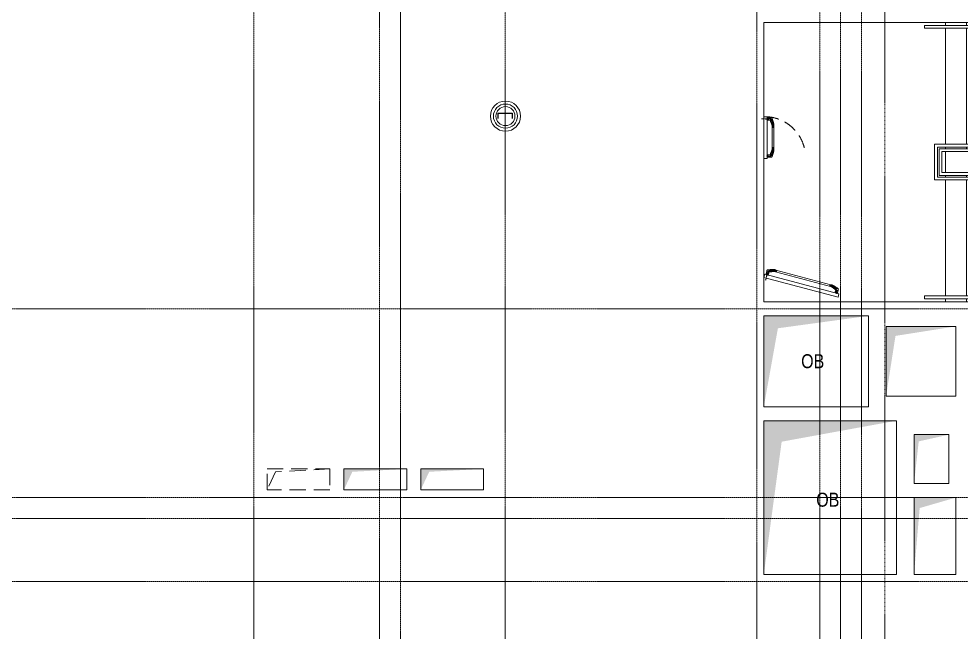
# Model space of a CAD drawing. Header units: millimetres. Extents: x -65509 to 912790, y 446 to 713294.
# Drawn here: x 118235 to 131722, y 320051 to 328827 of the extents above; entities that cross this region are included whole.
import ezdxf

# ---------------------------------------------------------------- set-up
doc = ezdxf.new("R2010")
doc.units = ezdxf.units.MM
for name, pattern in [('CENTER2', [28.575, 19.05, -3.175, 3.175, -3.175]), ('CENTERLINE', [30, 12, -1.5, 3, -1.5, 12]), ('DASHED', [19.05, 12.7, -6.35]), ('HIDDEN', [9.525, 6.35, -3.175])]:
    doc.linetypes.add(name, pattern=pattern)
for name, color, linetype, lineweight in [('АР_Двери_внутренние_антипаника', 250, 'Continuous', 0), ('АР_Разрезы марка', 7, 'Continuous', 13), ('АР_Ф_ЛК', 250, 'Continuous', 5), ('КМ_Фахверки', 250, 'Continuous', 25), ('ОВ_Классы', 250, 'Continuous', 0), ('ОВ_Шахты', 250, 'Continuous', 5), ('РД_Оси_100', 250, 'Continuous', 0)]:
    doc.layers.add(name, color=color, linetype=linetype, lineweight=lineweight)
doc.layers.add('АР_Делит', color=250, linetype='Continuous', lineweight=0, plot=False)
doc.styles.add('style1', font='ARIALN.TTF')

# ---------------------------------------------------------------- blocks, each defined once
blk = doc.blocks.new('СОШ_2200_АР_ОСИ_М100_28.05.24')
at = {"layer": 'РД_Оси_100', "linetype": 'CENTER2'}
for p, q in [((4200, -6155), (4200, 139938.679)), ((29555, 29400), (-5954.958, 29400))]:
    blk.add_line(p, q, dxfattribs=at)
for points in [[(5849.555, 139938.679), (6000, 139538.679), (6000, -6194.559)], [(6300, -6195.83), (6300, 139538.679), (6450, 139938.679)], [(7800, -6155), (7800, 139938.679)], [(11400, 139938.679), (11400, -6155)], [(12000.12, -6155), (12300, -5755), (12300, 139538.679), (12000, 139938.679)], [(12600, -6155), (12600, 139938.679)], [(13200, -6155), (12900, -5755), (12900, 139538.679), (13220.167, 139939.357)], [(29555, 26700), (-5454.958, 26700), (-5954.958, 26850)], [(29555, 26400), (-5454.958, 26400), (-5954.958, 26250)], [(29555, 25500), (-5954.958, 25500)]]:
    blk.add_lwpolyline(points, dxfattribs=at)
blk = doc.blocks.new('ЛК_4000х8500_2эт')
at = {"color": 5}
for points in [[(6300, 3915), (2100, 3915), (2100, 3955), (6600, 3955), (6600, 3915), (6300, 3915)], [(3929, 45), (2100, 45), (2100, 85), (3946, 85)], [(4401, 85), (6600, 85), (6600, 45), (4383, 45)]]:
    blk.add_lwpolyline(points, dxfattribs=at)
at = {"layer": 'АР_Делит'}
blk.add_lwpolyline([(-200, 4000), (8300, 4000), (8300, 0), (-200, 0)], close=True, dxfattribs=at)
at = {"layer": 'АР_Ф_ЛК', "color": 5}
for p, q in [((2400, 4000), (2400, 3955)), ((2400, 3915), (2400, 2255)), ((2700, 4000), (2700, 3955)), ((2700, 3915), (2700, 2255)), ((3000, 4000), (3000, 3955)), ((3000, 3915), (3000, 2255)), ((3300, 4000), (3300, 3955)), ((3300, 3915), (3300, 2255)), ((3600, 4000), (3600, 3955)), ((3600, 3915), (3600, 2255)), ((3900, 4000), (3900, 3955)), ((3900, 3915), (3900, 2255)), ((4200, 4000), (4200, 3955)), ((4200, 3915), (4200, 2255)), ((4500, 4000), (4500, 3955)), ((4500, 3915), (4500, 2255)), ((4800, 4000), (4800, 3955)), ((4800, 3915), (4800, 2255)), ((5100, 4000), (5100, 3955)), ((5100, 3915), (5100, 2255)), ((5400, 4000), (5400, 3955)), ((5400, 3915), (5400, 2255)), ((5700, 4000), (5700, 3955)), ((5700, 3915), (5700, 2255)), ((6000, 4000), (6000, 3955)), ((6000, 3915), (6000, 2255)), ((6300, 4000), (6300, 3955)), ((6300, 3915), (6300, 2255)), ((2400, 2215), (2400, 2190)), ((2700, 2215), (2700, 2190)), ((3000, 2215), (3000, 2190)), ((3300, 2215), (3300, 2190)), ((3600, 2215), (3600, 2190)), ((3900, 2215), (3900, 2190)), ((4200, 2215), (4200, 2190)), ((4500, 2215), (4500, 2190)), ((4800, 2215), (4800, 2190)), ((5100, 2215), (5100, 2190)), ((5400, 2215), (5400, 2190)), ((5700, 2215), (5700, 2190)), ((6000, 2215), (6000, 2190)), ((6300, 2215), (6300, 2190)), ((2400, 2150), (2400, 1850)), ((6300, 2150), (6300, 1850)), ((2400, 1810), (2400, 1785)), ((2700, 1810), (2700, 1785)), ((3000, 1810), (3000, 1785)), ((3300, 1810), (3300, 1785)), ((3600, 1810), (3600, 1785)), ((3900, 1810), (3900, 1785)), ((4200, 1810), (4200, 1785)), ((4500, 1810), (4500, 1785)), ((5400, 1810), (5400, 1785)), ((5700, 1810), (5700, 1785)), ((6000, 1810), (6000, 1785)), ((6300, 1810), (6300, 1785)), ((2400, 1745), (2400, 85)), ((2700, 1745), (2700, 85)), ((3000, 1745), (3000, 85)), ((3300, 1745), (3300, 85)), ((3600, 1745), (3600, 85)), ((3900, 1745), (3900, 85)), ((4200, 1745), (4200, 661)), ((4500, 1745), (4500, 1341)), ((5100, 1671), (5100, 85)), ((5400, 1745), (5400, 85)), ((5700, 1745), (5700, 85)), ((6000, 1745), (6000, 85)), ((6300, 1745), (6300, 85)), ((4800, 912), (4800, 85)), ((4500, 309), (4500, 85)), ((2400, 45), (2400, 0)), ((2700, 45), (2700, 0)), ((3000, 45), (3000, 0)), ((3300, 45), (3300, 0)), ((3600, 45), (3600, 0)), ((3900, 45), (3900, 0)), ((4500, 45), (4500, 0)), ((4800, 45), (4800, 0)), ((5100, 45), (5100, 0)), ((5400, 45), (5400, 0)), ((5700, 45), (5700, 0)), ((6000, 45), (6000, 0)), ((6300, 45), (6300, 0))]:
    blk.add_line(p, q, dxfattribs=at)
at = {"layer": 'АР_Ф_ЛК'}
for points in [[(6300, 3085, 0, 150, 0), (5834, 3085, 0, 0, 0), (2400, 3085, 0, 0, 0)], [(2400, 915, 0, 150, 0), (2866, 915, 0, 0, 0), (4200, 915, 0, 0, 0)], [(4922, 915, 0, 150, 0), (5388, 915, 0, 0, 0), (6300, 915, 0, 0, 0)]]:
    blk.add_lwpolyline(points, format="xyseb", dxfattribs=at)
at = {"layer": 'АР_Ф_ЛК', "color": 5}
for points in [[(4678, 1745), (2245, 1745), (2245, 2255), (6455, 2255), (6455, 1745), (5133, 1745)], [(4696, 1785), (2285, 1785), (2285, 2215), (6415, 2215), (6415, 1785), (5150, 1785)], [(4707, 1810), (2310, 1810), (2310, 2190), (6390, 2190), (6390, 1810), (5161, 1810)]]:
    blk.add_lwpolyline(points, dxfattribs=at)
for points in [[(2350, 2150), (6350, 2150), (6350, 1850), (2350, 1850)], [(2400, 2150), (6300, 2150), (6300, 1850), (2400, 1850)]]:
    blk.add_lwpolyline(points, close=True, dxfattribs=at)
at = {"layer": 'АР_Ф_ЛК', "lineweight": 0}
for points in [[(4724, 1850), (4367, 1039), (4459, 862), (4173, 988), (4266, 811), (3909, 0)], [(5179, 1850), (4822, 1039), (4914, 862), (4628, 988), (4721, 811), (4364, 0)]]:
    blk.add_lwpolyline(points, dxfattribs=at)
blk = doc.blocks.new('otv')
at = {"linetype": 'Continuous'}
blk.add_lwpolyline([(0, -1), (0, 0), (1, 0), (1, -1)], close=True, dxfattribs=at)
blk.add_solid([(0, -1), (0, 0), (0.1346, -0.1366), (1, 0)], dxfattribs=at)
blk = doc.blocks.new('otv пунктир')
at = {"linetype": 'HIDDEN', "ltscale": 0.07}
blk.add_lwpolyline([(0, 0), (0, 1), (1, 1), (1, 0)], close=True, dxfattribs=at)
blk.add_lwpolyline([(0, 1), (0.135, 0.137), (1, 0)], dxfattribs=at)
blk = doc.blocks.new('Ф_пеноблок 200')
at = {"layer": 'АР_Делит', "color": 1}
for radius in [216, 173, 136]:
    blk.add_circle((103, -42), radius, dxfattribs=at)
at = {"layer": 'КМ_Фахверки'}
blk.add_lwpolyline([(0, -75), (0, 0), (200, 0), (200, -75)], dxfattribs=at)
blk = doc.blocks.new('UUNEW01NEW00')
at = {"layer": 'АР_Двери_внутренние_антипаника', "color": 1, "linetype": 'Continuous'}
for p, q in [((-9.3, 0.2), (-14.4, -1.5)), ((-9.2, 0.8), (-9.3, 0.2)), ((-9.3, -0.1), (-9.3, 0.2)), ((-9.2, 0.2), (-9.3, 0.2)), ((-9.1, 1), (-9.2, 0.8)), ((-8.9, 0.5), (-9.2, 0.2)), ((-9.1, 19.3), (-8.9, 19.4)), ((-9.1, 19.3), (-9, 18.8)), ((-9, 1.2), (-9.1, 1)), ((-9, 18.8), (-8.8, 18.6)), ((-8.8, 1.3), (-9, 1.2)), ((-8.9, 19.4), (-8.5, 19.5)), ((-8.7, 0.8), (-8.9, 0.5)), ((-8.8, 18.6), (-8.6, 18.4)), ((-8.6, 0.9), (-8.7, 0.8)), ((-8.6, 18.4), (-8.4, 18.2)), ((-8.6, 1), (-8.6, 0.9)), ((-8.5, 1), (-8.6, 1)), ((-8.5, 19.5), (-8.2, 19.5)), ((-8.4, 0.8), (-8.5, 1.5)), ((-8.4, 1.3), (-8.5, 1)), ((-8.4, 18.2), (-8.1, 18.1)), ((-8.4, 1.4), (-8.4, 0.4)), ((-8.3, 0.5), (-8.4, 0.8)), ((-8.4, 0.4), (-8.4, -0.4)), ((-8.4, 0.4), (-8.3, 0.4)), ((-8.1, 0.2), (-8.3, 0.5)), ((-8.2, 19.5), (-7.8, 19.6)), ((-8.1, 18.1), (-7.6, 18)), ((-7.8, 0.1), (-8.1, 0.2)), ((-7.8, 19.6), (-7.5, 19.6)), ((-7.4, 0), (-7.8, 0.1)), ((-7.5, 18.3), (-7.6, 18.2)), ((-7.6, 18.2), (-7.6, 18)), ((-7.6, 18), (-7.6, 16.2)), ((-7.6, 16.2), (-7.6, 14.1)), ((-7.6, 14.1), (-7.6, 12.2)), ((-7.6, 12.2), (-7.6, 9.8)), ((-7.6, 9.8), (-7.6, 7.8)), ((-7.6, 7.8), (-7.6, 6.2)), ((-7.6, 6.2), (-7.6, 4.7)), ((-7.6, 4.7), (-7.5, 3.2)), ((-7.5, 19.6), (-7.1, 19.6)), ((-7.4, 18.3), (-7.5, 18.3)), ((-7.5, 3.2), (-7.5, 1.6)), ((-7.5, 1.6), (-7.4, 0)), ((-7.5, 0), (-7.5, 0)), ((-7.5, 0), (-7.3, 0)), ((-7.3, 18.3), (-7.4, 18.3)), ((-7.4, 0), (7.4, 0)), ((-7.2, 18.3), (-7.3, 18.3)), ((-7.3, 0), (7.3, 0)), ((-7.1, 18.3), (-7.2, 18.3)), ((-7.1, 24), (-7.1, 19.6)), ((-7.1, 19.6), (7.1, 19.6)), ((-7.1, 19.6), (-7.1, 18.3)), ((7.1, 18.3), (-7.1, 18.3)), ((-3.5, 16), (-4.6, 16.4)), ((-4.6, 16.4), (-4.6, 16.3)), ((-3.5, 15.9), (-4.6, 16.3)), ((-4.6, 16.3), (-3.8, 14.8)), ((-3.8, 14.8), (-3.3, 14.8)), ((-3, 14.7), (-3.8, 14.7)), ((-3.8, 14.7), (-3.8, 14.6)), ((-3, 14.6), (-3.8, 14.6)), ((-3.8, 14.6), (-3.8, 13.7)), ((-3.8, 13.7), (-3, 13.7)), ((-3.3, 14.8), (-3.6, 15.5)), ((-3.6, 15.5), (-2.7, 15.3)), ((-3.3, 14.9), (-3.6, 15.5)), ((-2.3, 15.7), (-3.5, 16)), ((-2.3, 15.6), (-3.5, 15.9)), ((-3.1, 14.4), (-3.4, 14.4)), ((-3.4, 14.4), (-3.4, 13.9)), ((-3.4, 14), (-3.1, 14)), ((-3.4, 13.9), (-3.1, 13.9)), ((-3.3, 14.9), (-3.3, 14.8)), ((-3, 14.4), (-3.1, 14.4)), ((-3.1, 14), (-3.1, 13.9)), ((-3.1, 14), (-3, 14)), ((-3.1, 13.9), (-3, 13.9)), ((-3, 14.7), (-3, 14.6)), ((-2.9, 14.7), (-3, 14.7)), ((-2.9, 14.6), (-3, 14.6)), ((-2.9, 14.4), (-3, 14.4)), ((-3, 14.4), (-3, 14.4)), ((-3, 14.4), (-3, 14.4)), ((-3, 14), (-3, 14)), ((-3, 14), (-3, 14)), ((-3, 14), (-2.9, 14)), ((-3, 13.9), (-3, 13.9)), ((-3, 13.9), (-3, 13.9)), ((-3, 13.9), (-2.9, 13.9)), ((-3, 13.7), (-2.9, 13.7)), ((-2.8, 14.7), (-2.9, 14.7)), ((-2.9, 14.7), (-2.9, 14.7)), ((-2.8, 14.5), (-2.9, 14.6)), ((-2.9, 14.6), (-2.9, 14.6)), ((-2.9, 14.3), (-2.9, 14.4)), ((-2.9, 14.3), (-2.9, 14.3)), ((-2.9, 14.3), (-2.9, 14.3)), ((-2.9, 14.3), (-2.9, 14.3)), ((-2.9, 14), (-2.9, 14.3)), ((-2.9, 14.1), (-2.9, 14)), ((-2.9, 14), (-2.9, 14.1)), ((-2.9, 14.1), (-2.9, 14.1)), ((-2.9, 14.1), (-2.9, 14.1)), ((-2.9, 14.1), (-2.9, 14.1)), ((-2.9, 14), (-2.9, 14)), ((-2.9, 13.9), (-2.9, 14)), ((-2.9, 14), (-2.9, 14)), ((-2.9, 14), (-2.9, 14)), ((-2.9, 13.9), (-2.9, 13.9)), ((-2.9, 13.9), (-2.9, 13.9)), ((-2.9, 13.7), (-2.8, 13.7)), ((-2.7, 14.6), (-2.8, 14.7)), ((-2.7, 14.5), (-2.8, 14.5)), ((-2.8, 13.7), (-2.8, 13.8)), ((-2.8, 13.8), (-2.7, 13.8)), ((-2.7, 15.3), (-1.7, 15.1)), ((-2.6, 14.6), (-2.7, 14.6)), ((-2.6, 14.5), (-2.7, 14.5)), ((-2.7, 13.8), (-2.6, 13.8)), ((-2.6, 14.5), (-2.6, 14.6)), ((-2.6, 14.6), (-2.6, 14.6)), ((-2.6, 14.4), (-2.6, 14.5)), ((-2.5, 14.5), (-2.6, 14.5)), ((-2.5, 14.4), (-2.6, 14.4)), ((-2.6, 14.4), (-2.6, 14.4)), ((-2.6, 13.8), (-2.6, 13.9)), ((-2.6, 13.9), (-2.5, 13.9)), ((-2.5, 14.4), (-2.5, 14.5)), ((-2.5, 14.4), (-2.5, 14.3)), ((-2.5, 14.3), (-2.5, 14.4)), ((-2.5, 14), (-2.5, 14.3)), ((-2.5, 13.9), (-2.5, 14)), ((-1, 15.5), (-2.3, 15.7)), ((-1, 15.4), (-2.3, 15.6)), ((-2.2, 14.5), (-2.3, 14.5)), ((-2.3, 14.5), (-2.3, 14.4)), ((-2.3, 14.4), (-2.3, 14.3)), ((-2.2, 14.4), (-2.3, 14.4)), ((-2.3, 14.4), (-2.3, 14.3)), ((-2.3, 14.3), (-2.3, 14)), ((-2.3, 14), (-2.3, 13.9)), ((-2.3, 13.9), (-2.3, 13.9)), ((-2.3, 13.9), (-2.2, 13.8)), ((-2.1, 14.6), (-2.2, 14.6)), ((-2.2, 14.6), (-2.2, 14.5)), ((-2.1, 14.5), (-2.2, 14.5)), ((-2.2, 14.5), (-2.2, 14.4)), ((-2.2, 13.8), (-2.2, 13.8)), ((-2.2, 13.8), (-2.1, 13.8)), ((-2, 14.7), (-2.1, 14.6)), ((-2, 14.6), (-2.1, 14.5)), ((-2.1, 14.6), (-2.1, 14.6)), ((-2.1, 14.5), (-2.1, 14.5)), ((-2.1, 13.8), (-2, 13.7)), ((-1.9, 14.7), (-2, 14.7)), ((-1.9, 14.6), (-2, 14.6)), ((-2, 13.7), (-2, 13.7)), ((-2, 13.7), (-1.9, 13.7)), ((-1.8, 14.7), (-1.9, 14.7)), ((-1.8, 14.6), (-1.9, 14.6)), ((-1.8, 14.4), (-1.9, 14.4)), ((-1.9, 14.4), (-1.9, 14.3)), ((-1.9, 14.3), (-1.9, 14)), ((-1.9, 14.3), (-1.9, 14.3)), ((-1.9, 14.3), (-1.9, 14.3)), ((-1.9, 14.3), (-1.9, 14.3)), ((-1.9, 14.1), (-1.9, 14.1)), ((-1.9, 14.1), (-1.9, 14.1)), ((-1.9, 14.1), (-1.9, 14.1)), ((-1.9, 14.1), (-1.8, 14)), ((-1.9, 14), (-1.9, 14)), ((-1.9, 14), (-1.9, 14)), ((-1.9, 14), (-1.9, 13.9)), ((-1.9, 13.9), (-1.8, 13.9)), ((-1.9, 13.7), (-1.8, 13.7)), ((-1.8, 14.7), (-1.8, 14.6)), ((-1.5, 14.7), (-1.8, 14.7)), ((-1.5, 14.6), (-1.8, 14.6)), ((-1.7, 14.4), (-1.8, 14.4)), ((-1.8, 14.4), (-1.8, 14.4)), ((-1.8, 14.4), (-1.8, 14.4)), ((-1.8, 14), (-1.8, 14)), ((-1.8, 14), (-1.8, 14)), ((-1.8, 14), (-1.7, 14)), ((-1.8, 13.9), (-1.8, 13.9)), ((-1.8, 13.9), (-1.8, 13.9)), ((-1.8, 13.9), (-1.7, 13.9)), ((-1.8, 13.7), (-1.5, 13.7)), ((-1.7, 15.1), (-0.7, 15)), ((-1.7, 14.4), (-1.7, 14.4)), ((-1.6, 14.4), (-1.7, 14.4)), ((-1.7, 14), (-1.7, 13.9)), ((-1.7, 14), (-1.7, 14)), ((-1.7, 14), (-1.6, 14)), ((-1.7, 13.9), (-1.6, 13.9)), ((-1.7, 13.9), (-1.7, 13.9)), ((-1.5, 14.4), (-1.6, 14.4)), ((-1.6, 14.4), (-1.6, 14.4)), ((-1.6, 14), (-1.6, 13.9)), ((-1.6, 14), (-1.6, 14)), ((-1.6, 14), (-1.5, 14)), ((-1.6, 13.9), (-1.6, 13.9)), ((-1.6, 13.9), (-1.5, 13.9)), ((-1.5, 14.7), (-1.5, 14.6)), ((-1.4, 14.7), (-1.5, 14.7)), ((-1.4, 14.6), (-1.5, 14.6)), ((-1.4, 14.3), (-1.5, 14.4)), ((-1.5, 14.4), (-1.5, 14.4)), ((-1.5, 14.4), (-1.5, 14.4)), ((-1.5, 14), (-1.4, 14.1)), ((-1.5, 14), (-1.5, 14)), ((-1.5, 14), (-1.5, 14)), ((-1.5, 14), (-1.5, 14)), ((-1.5, 13.9), (-1.5, 13.9)), ((-1.5, 13.9), (-1.5, 13.9)), ((-1.5, 13.9), (-1.5, 13.9)), ((-1.5, 13.9), (-1.4, 13.9)), ((-1.5, 13.7), (-1.4, 13.7)), ((-1.3, 14.7), (-1.4, 14.7)), ((-1.3, 14.6), (-1.4, 14.6)), ((-1.4, 14.3), (-1.4, 14.3)), ((-1.4, 14.3), (-1.4, 14.3)), ((-1.4, 14.3), (-1.4, 14.3)), ((-1.4, 14), (-1.4, 14.3)), ((-1.4, 14.1), (-1.4, 14)), ((-1.4, 14.1), (-1.4, 14.1)), ((-1.4, 14.1), (-1.4, 14.1)), ((-1.4, 14.1), (-1.4, 14.1)), ((-1.4, 13.9), (-1.4, 14)), ((-1.4, 14), (-1.4, 14)), ((-1.4, 14), (-1.4, 14)), ((-1.4, 13.7), (-1.3, 13.7)), ((-1.2, 14.6), (-1.3, 14.7)), ((-1.3, 14.7), (-1.3, 14.7)), ((-1.3, 14.5), (-1.3, 14.6)), ((-1.2, 14.5), (-1.3, 14.5)), ((-1.3, 13.7), (-1.2, 13.8)), ((-1.1, 14.6), (-1.2, 14.6)), ((-1.1, 14.5), (-1.2, 14.5)), ((-1.2, 13.8), (-1.2, 13.8)), ((-1.2, 13.8), (-1.1, 13.8)), ((-1.1, 14.5), (-1.1, 14.6)), ((-1.1, 14.6), (-1.1, 14.6)), ((-1.1, 14.4), (-1.1, 14.5)), ((-1, 14.5), (-1.1, 14.5)), ((-1, 14.4), (-1.1, 14.4)), ((-1.1, 14.4), (-1.1, 14.4)), ((-1.1, 13.8), (-1.1, 13.9)), ((-1.1, 13.9), (-1, 13.9)), ((0, 16.5), (-1, 15.5)), ((0, 16.4), (-1, 15.4)), ((-1, 15.5), (-1, 15.4)), ((-1, 14.4), (-1, 14.5)), ((-1, 14.3), (-1, 14.4)), ((-1, 14.4), (-1, 14.3)), ((-1, 14), (-1, 14.3)), ((-1, 13.9), (-1, 14)), ((0, 14.7), (-0.8, 14.7)), ((-0.8, 14.7), (-0.8, 14.6)), ((0, 14.6), (-0.8, 14.6)), ((-0.8, 14.6), (-0.8, 13.7)), ((-0.8, 13.7), (-0.4, 13.7)), ((-0.7, 15), (0, 15.7)), ((-0.1, 14.4), (-0.4, 14.4)), ((-0.4, 14.4), (-0.4, 14.2)), ((-0.4, 14.3), (-0.1, 14.3)), ((-0.4, 14.2), (-0.1, 14.2)), ((-0.4, 14.1), (-0.2, 14.1)), ((-0.4, 13.7), (-0.4, 14.1)), ((-0.2, 14.1), (0, 13.7)), ((0, 14.4), (-0.1, 14.4)), ((-0.1, 14.4), (-0.1, 14.4)), ((-0.1, 14.4), (-0.1, 14.4)), ((-0.1, 14.3), (-0.1, 14.2)), ((-0.1, 14.3), (-0.1, 14.3)), ((-0.1, 14.3), (-0.1, 14.3)), ((-0.1, 14.3), (0, 14.3)), ((-0.1, 14.2), (-0.1, 14.2)), ((-0.1, 14.2), (-0.1, 14.2)), ((-0.1, 14.2), (0, 14.2)), ((0, 16.5), (0, 16.4)), ((1, 15.5), (0, 16.5)), ((1, 15.4), (0, 16.4)), ((0, 15.7), (0.7, 15)), ((0, 14.7), (0, 14.6)), ((0.1, 14.7), (0, 14.7)), ((0.1, 14.6), (0, 14.6)), ((0, 14.3), (0, 14.4)), ((0, 14.4), (0, 14.4)), ((0, 14.3), (0, 14.4)), ((0, 14.4), (0, 14.4)), ((0, 14.4), (0, 14.4)), ((0, 14.4), (0, 14.4)), ((0, 14.4), (0, 14.4)), ((0, 14.3), (0, 14.3)), ((0, 14.3), (0, 14.3)), ((0, 14.3), (0, 14.3)), ((0, 14.2), (0, 14.3)), ((0, 14.3), (0, 14.3)), ((0, 14.3), (0, 14.3)), ((0, 14.3), (0, 14.3)), ((0, 14.2), (0, 14.2)), ((0, 14.2), (0, 14.2)), ((0, 13.7), (0.5, 13.7)), ((0.2, 14.7), (0.1, 14.7)), ((0.2, 14.6), (0.1, 14.6)), ((0.3, 14.6), (0.2, 14.7)), ((0.2, 14.7), (0.2, 14.7)), ((0.2, 14.5), (0.2, 14.6)), ((0.3, 14.5), (0.2, 14.5)), ((0.5, 13.7), (0.2, 14.1)), ((0.2, 14.1), (0.3, 14.1)), ((0.4, 14.6), (0.3, 14.6)), ((0.4, 14.5), (0.3, 14.5)), ((0.3, 14.1), (0.4, 14.2)), ((0.3, 14.1), (0.3, 14.1)), ((0.5, 13.8), (0.3, 14.1)), ((0.4, 14.5), (0.4, 14.6)), ((0.4, 14.6), (0.4, 14.6)), ((0.4, 14.4), (0.4, 14.5)), ((0.4, 14.4), (0.4, 14.5)), ((0.4, 14.5), (0.4, 14.5)), ((0.4, 14.3), (0.4, 14.4)), ((0.4, 14.4), (0.4, 14.4)), ((0.4, 14.4), (0.4, 14.4)), ((0.4, 14.2), (0.4, 14.3)), ((0.4, 14.3), (0.4, 14.3)), ((0.4, 14.2), (0.4, 14.2)), ((0.5, 13.8), (0.5, 13.7)), ((0.7, 15), (1.7, 15.1)), ((0.7, 14.7), (0.7, 14.6)), ((1.4, 14.7), (0.7, 14.7)), ((1.4, 14.6), (0.7, 14.6)), ((0.7, 14.6), (0.7, 13.7)), ((0.7, 13.7), (1.1, 13.7)), ((2.3, 15.7), (1, 15.5)), ((2.3, 15.6), (1, 15.4)), ((1, 15.5), (1, 15.4)), ((1.1, 13.7), (1.1, 14.3)), ((1.1, 14.3), (1.2, 14.3)), ((1.2, 14.3), (1.5, 13.7)), ((1.4, 14.7), (1.4, 14.6)), ((1.6, 14.2), (1.4, 14.7)), ((1.6, 14.1), (1.4, 14.6)), ((1.5, 13.7), (1.8, 13.7)), ((1.6, 14.2), (1.6, 14.1)), ((1.7, 14.2), (1.6, 14.2)), ((1.7, 14.1), (1.6, 14.1)), ((1.7, 15.1), (2.7, 15.3)), ((1.9, 14.7), (1.7, 14.2)), ((1.9, 14.6), (1.7, 14.1)), ((1.7, 14.2), (1.7, 14.1)), ((1.8, 13.7), (2, 14.3)), ((1.9, 14.7), (1.9, 14.6)), ((2.5, 14.7), (1.9, 14.7)), ((2.5, 14.6), (1.9, 14.6)), ((2, 14.3), (2.2, 14.3)), ((2.2, 14.3), (2.2, 13.7)), ((2.2, 13.7), (2.5, 13.7)), ((3.5, 16), (2.3, 15.7)), ((3.5, 15.9), (2.3, 15.6)), ((2.5, 14.7), (2.5, 14.6)), ((2.5, 13.7), (2.5, 14.6)), ((2.7, 15.3), (3.6, 15.5)), ((3.1, 14.7), (2.7, 13.8)), ((3.1, 14.6), (2.7, 13.7)), ((2.7, 13.8), (2.7, 13.7)), ((2.7, 13.7), (3.2, 13.7)), ((3.1, 14.7), (3.1, 14.6)), ((3.9, 14.7), (3.1, 14.7)), ((3.9, 14.6), (3.1, 14.6)), ((3.2, 13.7), (3.2, 13.9)), ((3.2, 13.9), (3.8, 13.9)), ((3.6, 15.5), (3.3, 14.8)), ((3.6, 15.5), (3.3, 14.9)), ((3.3, 14.9), (3.3, 14.8)), ((3.3, 14.8), (3.8, 14.8)), ((3.4, 14.3), (3.3, 14)), ((3.3, 14.1), (3.7, 14.1)), ((3.3, 14), (3.7, 14)), ((3.6, 14.3), (3.4, 14.3)), ((4.6, 16.4), (3.5, 16)), ((4.6, 16.3), (3.5, 15.9)), ((3.7, 14), (3.6, 14.3)), ((3.8, 14.8), (4.6, 16.3)), ((3.8, 13.9), (3.8, 13.7)), ((3.8, 13.7), (4.2, 13.7)), ((3.9, 14.7), (3.9, 14.6)), ((4.2, 13.8), (3.9, 14.7)), ((4.2, 13.7), (3.9, 14.6)), ((4.2, 13.8), (4.2, 13.7)), ((4.6, 16.4), (4.6, 16.3)), ((6.7, -9.4), (7.3, 0)), ((7.1, 19.6), (7.1, 24)), ((7.1, 19.6), (7.1, 18.3)), ((7.1, 19.6), (7.5, 19.6)), ((7.2, 18.3), (7.1, 18.3)), ((7.3, 18.3), (7.2, 18.3)), ((7.5, 18.3), (7.3, 18.3)), ((7.4, 0), (7.5, 2)), ((7.8, 0.1), (7.4, 0)), ((7.5, 19.6), (7.8, 19.6)), ((7.6, 18.2), (7.5, 18.3)), ((7.5, 2), (7.6, 4)), ((7.6, 18), (7.6, 18.2)), ((7.6, 18), (8.1, 18.1)), ((7.6, 16.2), (7.6, 18)), ((7.6, 14.2), (7.6, 16.2)), ((7.6, 12.3), (7.6, 14.2)), ((7.6, 9.9), (7.6, 12.3)), ((7.6, 8), (7.6, 9.9)), ((7.6, 5.9), (7.6, 8)), ((7.6, 4), (7.6, 5.9)), ((7.8, 19.6), (8.2, 19.5)), ((8.1, 0.2), (7.8, 0.1)), ((8.1, 18.1), (8.4, 18.2)), ((8.3, 0.5), (8.1, 0.2)), ((8.2, 19.5), (8.5, 19.5)), ((8.4, 0.8), (8.3, 0.5)), ((8.4, 18.2), (8.6, 18.4)), ((8.5, 19.5), (8.9, 19.4)), ((8.6, 18.4), (8.8, 18.6)), ((8.8, 18.6), (9, 18.8)), ((8.9, 19.4), (9.1, 19.3)), ((9, 18.8), (9.1, 19.3)), ((-52.5, -11.9), (-52.5, -19.8)), ((-52.5, -19.8), (-52.5, -25.1)), ((-52.5, -25.1), (-47.5, -25.1)), ((-47.5, -11.9), (-47.5, -19.8)), ((-47.5, -11.9), (-47.5, -11.9)), ((-47.5, -19.8), (-46, -19.6)), ((-45.9, -19.8), (-47.5, -19.8)), ((-47.5, -19.8), (-47.5, -25.1)), ((-46, -19.6), (-44.5, -19.2)), ((-44.3, -19.8), (-45.9, -19.8)), ((-43.1, -11.4), (-44.5, -11.6)), ((-44.5, -19.2), (-42.9, -18.5)), ((-42.5, -19.7), (-44.3, -19.8)), ((-41.6, -11.2), (-43.1, -11.4)), ((-42.9, -18.5), (-41.3, -17.7)), ((-40.6, -19.6), (-42.5, -19.7)), ((-39.3, -10.7), (-41.6, -11.2)), ((-41.3, -17.7), (-39, -16.7)), ((-37.8, -19.2), (-40.6, -19.6)), ((-36.7, -9.9), (-39.3, -10.7)), ((-39, -16.7), (-36.4, -15.7)), ((-34.9, -18.5), (-37.8, -19.2)), ((-33.8, -8.9), (-36.7, -9.9)), ((-36.4, -15.7), (-33.5, -14.5)), ((-31.9, -17.6), (-34.9, -18.5)), ((-30.7, -7.7), (-33.8, -8.9)), ((-33.5, -14.5), (-30.3, -13.4)), ((-28.7, -16.6), (-31.9, -17.6)), ((-27.2, -6.3), (-30.7, -7.7)), ((-30.3, -13.4), (-26.8, -12.1)), ((-25.2, -15.3), (-28.7, -16.6)), ((-23.3, -4.8), (-27.2, -6.3)), ((-26.8, -12.1), (-22.9, -10.9)), ((-21.4, -13.9), (-25.2, -15.3)), ((-19.1, -3.2), (-23.3, -4.8)), ((-22.9, -10.9), (-18.7, -9.6)), ((-17.3, -12.4), (-21.4, -13.9)), ((-14.4, -1.5), (-19.1, -3.2)), ((-18.7, -9.6), (-14, -8.2)), ((-12.8, -10.8), (-17.3, -12.4)), ((-14, -8.2), (-8.8, -6.6)), ((-7.8, -9.1), (-12.8, -10.8)), ((-9, -3.8), (-9.3, -0.1)), ((-8.8, -6.6), (-9, -3.8)), ((-8.8, -6.6), (-8.8, -6.6)), ((-8.8, -7.3), (-8.8, -6.6)), ((-8.8, -6.6), (-8.7, -6.6)), ((-8.5, -8.1), (-8.8, -7.3)), ((-8.7, -6.6), (-8.6, -6.6)), ((-8.6, -6.6), (-8.4, -6.7)), ((-8.2, -8.7), (-8.5, -8.1)), ((-8.4, -0.4), (-8.3, -0.9)), ((-8.4, -6.7), (-8.1, -6.7)), ((-8.3, -0.9), (-8.3, -1.1)), ((-8.3, -1.1), (-8.3, -1.1)), ((-8.3, -1.2), (-8.2, -1.2)), ((-8.2, -1.2), (-8.2, -1.2)), ((-8.2, -1.2), (-8.2, -1.5)), ((-8.2, -1.5), (-8.2, -1.5)), ((-7.8, -9.1), (-8.2, -8.7)), ((-8.1, -6.7), (-8, -6.6)), ((-8, -7.1), (-8.1, -6.7)), ((-8.1, -6.7), (-8.1, -6.7)), ((-8, -6.6), (-8, -6.6)), ((-8, -6.6), (-7.9, -6.6)), ((-7.6, -7.6), (-8, -7.1)), ((-7.8, -6.9), (-7.9, -6.6)), ((-7.9, -6.6), (-7.9, -6.7)), ((-7.9, -6.7), (-7.9, -6.6)), ((-7.5, -7.2), (-7.8, -6.9)), ((-7.4, -8.9), (-7.8, -9.1)), ((-7.2, -8), (-7.6, -7.6)), ((-7.2, -7.4), (-7.5, -7.2)), ((-7.1, -8.7), (-7.4, -8.9)), ((-7.3, 0), (-7.2, -1.7)), ((-7.2, -1.7), (-7.2, -3.1)), ((-7.2, -3.1), (-7.1, -4.5)), ((-6.9, -7.4), (-7.2, -7.4)), ((-6.7, -8.2), (-7.2, -8)), ((-7.1, -4.5), (-7, -6)), ((-6.7, -8.2), (-7.1, -8.7)), ((-7, -6), (-6.9, -7.4)), ((-6.9, -7.4), (-6.8, -7.5)), ((-6.8, -7.5), (-6.8, -7.5)), ((-6.8, -7.5), (-6.8, -7.6)), ((-6.8, -7.6), (-6.8, -7.6)), ((-6.8, -7.6), (-6.8, -7.6)), ((-6.8, -7.6), (-6.8, -7.6)), ((-6.8, -7.6), (-6.8, -7.6)), ((-6.8, -7.6), (-6.8, -7.6)), ((-6.8, -7.6), (-6.8, -7.6)), ((-6.8, -7.6), (-6.8, -7.6)), ((-6.8, -7.6), (-6.8, -7.6)), ((-6.8, -7.6), (-6.8, -7.6)), ((-6.8, -7.6), (-6.8, -7.6)), ((-6.8, -7.6), (-6.8, -7.6)), ((-6.8, -7.6), (-6.8, -7.6)), ((-6.8, -7.6), (-6.8, -7.6)), ((-6.8, -7.6), (-6.7, -7.8)), ((-6.7, -7.8), (-6.6, -8)), ((-6.6, -8), (-6.7, -8.1)), ((-6.7, -8.1), (-6.7, -8.2)), ((-6.7, -8.2), (5.6, -10.6)), ((5.6, -10.6), (6.3, -10)), ((5.6, -10.6), (6, -10.6)), ((6, -10.6), (6.3, -10.5)), ((6.3, -10), (6.6, -9.7)), ((6.3, -10.5), (6.4, -10.5)), ((6.6, -9.7), (6.7, -9.4)), ((6.7, -9.4), (7.1, -9.3)), ((7.1, -9.3), (7.4, -9.1)), ((7.4, -9.1), (7.6, -8.9)), ((8.3, -0.4), (8.3, -0.3))]:
    blk.add_line(p, q, dxfattribs=at)
at = {"layer": 'АР_Двери_внутренние_антипаника', "color": 40, "linetype": 'Continuous'}
for p, q in [((-8.8, 1.3), (-13.2, -0.1)), ((-9.1, 24), (9.1, 24)), ((-9.1, 19.3), (-9.1, 24)), ((-9, 18.2), (-9.1, 19.3)), ((-9, 17.1), (-9, 18.2)), ((-8.5, 1.5), (-9, 17.1)), ((-8.5, 1.5), (-8.8, 1.3)), ((8.3, 0.5), (8, -3.9)), ((9.1, 24), (9.1, 19.3)), ((-53, -19.5), (-53, -12.4)), ((-53, -24.6), (-53, -19.5)), ((-47.5, -11.9), (-52.5, -11.9)), ((-52.5, -25.1), (-47.5, -25.1)), ((-47.5, -11.9), (-46.3, -11.8)), ((-47.5, -25.1), (-45.1, -25)), ((-45.1, -11.7), (-46.3, -11.8)), ((-44.4, -11.5), (-45.1, -11.7)), ((-45.1, -25), (-44.1, -24.9)), ((-42.2, -11), (-44.4, -11.6)), ((-44.1, -24.9), (-43.6, -24.9)), ((-43.6, -24.9), (-43, -24.8)), ((-43, -24.8), (-42.4, -24.8)), ((-42.4, -24.8), (-41.8, -24.7)), ((-40, -10.4), (-42.2, -11)), ((-41.8, -24.7), (-41.1, -24.6)), ((-41.1, -24.6), (-39.3, -24.3)), ((-38, -9.7), (-40, -10.4)), ((-39.3, -24.3), (-37.6, -23.9)), ((-36.1, -9), (-38, -9.7)), ((-37.6, -23.9), (-36.2, -23.6)), ((-36.2, -23.6), (-35.1, -23.3)), ((-34.2, -8.3), (-36.1, -9)), ((-35.1, -23.3), (-34.2, -23.1)), ((-32.1, -7.5), (-34.2, -8.3)), ((-34.2, -23.1), (-33.1, -22.8)), ((-33.1, -22.8), (-31.7, -22.5)), ((-30.3, -6.7), (-32.1, -7.5)), ((-31.7, -22.5), (-30.1, -22)), ((-28.2, -5.9), (-30.3, -6.7)), ((-30.1, -22), (-28.2, -21.5)), ((-25.9, -4.9), (-28.2, -5.9)), ((-28.2, -21.5), (-26, -20.8)), ((-26, -20.8), (-23.3, -20)), ((-23.3, -3.9), (-25.9, -4.9)), ((-20.4, -2.7), (-23.3, -3.9)), ((-23.3, -20), (-20.2, -19.1)), ((-17, -1.5), (-20.4, -2.7)), ((-20.2, -19.1), (-17.7, -18.3)), ((-17.7, -18.3), (-14.9, -17.4)), ((-13.2, -0.1), (-17, -1.5)), ((-14.9, -17.4), (-11.8, -16.4)), ((-11.8, -16.4), (-8.3, -15.3)), ((-8.3, -15.3), (-4.5, -14.1)), ((-4.5, -14.1), (-0.2, -12.7)), ((-0.2, -12.7), (4.6, -11.2)), ((4.6, -11.2), (5.6, -10.9)), ((5.6, -10.9), (6.4, -10.5)), ((6.4, -10.5), (7.3, -9.6)), ((7.3, -9.6), (7.6, -8.9)), ((7.6, -8.9), (7.7, -8.7)), ((8, -3.9), (7.7, -8.6)), ((7.7, -8.7), (7.7, -8.6))]:
    blk.add_line(p, q, dxfattribs=at)
at = {"layer": 'АР_Двери_внутренние_антипаника', "color": 1, "linetype": 'CENTERLINE'}
blk.add_line((0, 4.4), (0, 26), dxfattribs=at)
at = {"layer": 'АР_Двери_внутренние_антипаника', "color": 1, "linetype": 'HIDDEN'}
for p, q in [((-60.5, -14), (-53, -14)), ((-60.5, -14), (-60.5, -23)), ((-60.5, -23), (-53, -23)), ((-54.5, -17.6), (-54.5, -14.1)), ((-54.5, -14.1), (-53, -14.1)), ((-54.5, -17.6), (-53, -17.6))]:
    blk.add_line(p, q, dxfattribs=at)
at = {"layer": 'АР_Двери_внутренние_антипаника', "color": 1, "linetype": 'Continuous'}
blk.add_arc((490.8, 29.3), 500, 183.30824, 184.12158, dxfattribs=at)
at = {"layer": 'АР_Двери_внутренние_антипаника', "color": 40, "linetype": 'Continuous'}
for centre, radius, start, end in [((-490.9, 27.7), 500, 356.92187, 359.03769), ((-52.5, -12.4), 0.5, 90, 180), ((-52.5, -24.6), 0.5, 180, 270)]:
    blk.add_arc(centre, radius, start, end, dxfattribs=at)
at = {"layer": 'АР_Двери_внутренние_антипаника', "color": 1, "linetype": 'Continuous'}
blk.add_point((0, 0), dxfattribs=at)
blk = doc.blocks.new('66NEW00')
at = {"layer": 'АР_Двери_внутренние_антипаника', "color": 40, "linetype": 'Continuous'}
for p, q in [((9.1, 0), (-9.1, 0)), ((-9.1, 0), (-9.1, -4.7)), ((9.1, -4.7), (9.1, 0)), ((-8.3, -23.5), (-8, -27.9)), ((-8, -27.9), (-7.7, -32.5)), ((-7.7, -32.7), (-7.7, -32.5)), ((-7.6, -32.8), (-7.7, -32.7)), ((-7.3, -33.6), (-7.6, -32.8)), ((-6.4, -34.5), (-7.3, -33.6)), ((-5.6, -34.9), (-6.4, -34.5)), ((-4.6, -35.2), (-5.6, -34.9)), ((0.2, -36.7), (-4.6, -35.2)), ((4.5, -38.1), (0.2, -36.7)), ((8.3, -39.3), (4.5, -38.1)), ((11.8, -40.4), (8.3, -39.3)), ((8.5, -22.4), (9, -6.9)), ((8.5, -22.4), (8.8, -22.7)), ((8.8, -22.7), (13.2, -24.1)), ((9, -5.7), (9.1, -4.7)), ((9, -6.9), (9, -5.7)), ((14.9, -41.4), (11.8, -40.4)), ((13.2, -24.1), (17, -25.5)), ((17.7, -42.3), (14.9, -41.4)), ((17, -25.5), (20.4, -26.7)), ((20.2, -43), (17.7, -42.3)), ((23.3, -44), (20.2, -43)), ((20.4, -26.7), (23.3, -27.9)), ((23.3, -27.9), (25.9, -28.9)), ((26, -44.8), (23.3, -44)), ((25.9, -28.9), (28.2, -29.9)), ((28.2, -45.4), (26, -44.8)), ((28.2, -29.9), (30.3, -30.7)), ((30.1, -46), (28.2, -45.4)), ((31.7, -46.4), (30.1, -46)), ((30.3, -30.7), (32.1, -31.4)), ((33.1, -46.8), (31.7, -46.4)), ((32.1, -31.4), (34.2, -32.3)), ((34.2, -47.1), (33.1, -46.8)), ((34.2, -32.3), (36.1, -33)), ((35.1, -47.3), (34.2, -47.1)), ((36.2, -47.6), (35.1, -47.3)), ((36.1, -33), (38, -33.7)), ((37.6, -47.9), (36.2, -47.6)), ((39.3, -48.2), (37.6, -47.9)), ((38, -33.7), (40, -34.4)), ((41.1, -48.6), (39.3, -48.2)), ((40, -34.4), (42.2, -35)), ((41.8, -48.7), (41.1, -48.6)), ((42.4, -48.7), (41.8, -48.7)), ((42.2, -35), (44.4, -35.5)), ((43, -48.8), (42.4, -48.7)), ((43.6, -48.9), (43, -48.8)), ((44.1, -48.9), (43.6, -48.9)), ((45.1, -49), (44.1, -48.9)), ((44.4, -35.5), (45.1, -35.6)), ((45.1, -35.6), (46.3, -35.8)), ((47.5, -49.1), (45.1, -49)), ((47.5, -35.8), (46.3, -35.8)), ((47.5, -35.8), (52.5, -35.8)), ((52.5, -49.1), (47.5, -49.1)), ((53, -43.4), (53, -36.3)), ((53, -48.6), (53, -43.4))]:
    blk.add_line(p, q, dxfattribs=at)
at = {"layer": 'АР_Двери_внутренние_антипаника', "color": 1, "linetype": 'Continuous'}
for p, q in [((-7.1, -4.4), (-7.1, 0)), ((7.1, 0), (7.1, -4.4)), ((-8.9, -4.6), (-9.1, -4.7)), ((-9, -5.2), (-9.1, -4.7)), ((-8.8, -5.4), (-9, -5.2)), ((-8.5, -4.5), (-8.9, -4.6)), ((-8.6, -5.6), (-8.8, -5.4)), ((-8.4, -5.7), (-8.6, -5.6)), ((-8.2, -4.4), (-8.5, -4.5)), ((-8.1, -5.8), (-8.4, -5.7)), ((-8.4, -23.1), (-8.3, -23.5)), ((-8.3, -23.5), (-8.1, -23.7)), ((-8.3, -24.4), (-8.3, -24.2)), ((-7.8, -4.4), (-8.2, -4.4)), ((-7.6, -5.9), (-8.1, -5.8)), ((-8.1, -23.7), (-7.8, -23.9)), ((-7.5, -4.4), (-7.8, -4.4)), ((-7.8, -23.9), (-7.4, -24)), ((-7.6, -5.8), (-7.5, -5.7)), ((-7.6, -5.9), (-7.6, -5.8)), ((-7.6, -7.7), (-7.6, -5.9)), ((-7.6, -9.8), (-7.6, -7.7)), ((-7.6, -11.7), (-7.6, -9.8)), ((-7.6, -14), (-7.6, -11.7)), ((-7.6, -16), (-7.6, -14)), ((-7.6, -18.1), (-7.6, -16)), ((-7.6, -19.9), (-7.6, -18.1)), ((-7.5, -21.9), (-7.6, -19.9)), ((-7.4, -33.1), (-7.6, -32.8)), ((-7.1, -4.4), (-7.5, -4.4)), ((-7.5, -5.7), (-7.3, -5.7)), ((-7.4, -24), (-7.5, -21.9)), ((7.4, -24), (-7.4, -24)), ((-7.1, -33.3), (-7.4, -33.1)), ((-7.3, -5.7), (-7.2, -5.6)), ((7.3, -24), (-7.3, -24)), ((-6.7, -33.3), (-7.3, -24)), ((-7.2, -5.6), (-7.1, -5.6)), ((7.1, -4.4), (-7.1, -4.4)), ((-7.1, -4.4), (-7.1, -5.6)), ((-7.1, -5.6), (7.1, -5.6)), ((-6.7, -33.3), (-7.1, -33.3)), ((-6.6, -33.7), (-6.7, -33.3)), ((-6.3, -34), (-6.6, -33.7)), ((-6.3, -34.5), (-6.4, -34.4)), ((-5.6, -34.5), (-6.3, -34)), ((-6, -34.6), (-6.3, -34.5)), ((-5.6, -34.5), (-6, -34.6)), ((6.7, -32.2), (-5.6, -34.5)), ((6.7, -31.8), (6.6, -32)), ((6.6, -32), (6.7, -32.1)), ((6.8, -31.6), (6.7, -31.8)), ((6.7, -32.2), (7.2, -32)), ((6.7, -32.1), (6.7, -32.2)), ((6.7, -32.2), (7.1, -32.7)), ((6.9, -31.4), (6.8, -31.5)), ((6.8, -31.5), (6.8, -31.5)), ((6.8, -31.5), (6.8, -31.5)), ((6.8, -31.5), (6.8, -31.6)), ((6.8, -31.6), (6.8, -31.6)), ((6.8, -31.6), (6.8, -31.6)), ((6.8, -31.6), (6.8, -31.6)), ((6.8, -31.6), (6.8, -31.6)), ((6.8, -31.6), (6.8, -31.6)), ((6.8, -31.6), (6.8, -31.6)), ((6.8, -31.6), (6.8, -31.6)), ((6.8, -31.6), (6.8, -31.6)), ((6.8, -31.6), (6.8, -31.6)), ((6.8, -31.6), (6.8, -31.6)), ((6.8, -31.6), (6.8, -31.6)), ((6.8, -31.6), (6.8, -31.6)), ((7, -29.9), (6.9, -31.4)), ((6.9, -31.4), (7.2, -31.3)), ((7.1, -28.5), (7, -29.9)), ((7.1, -4.4), (7.1, -5.6)), ((7.5, -4.4), (7.1, -4.4)), ((7.1, -5.6), (7.2, -5.6)), ((7.2, -27.1), (7.1, -28.5)), ((7.1, -32.7), (7.4, -32.9)), ((7.2, -5.6), (7.3, -5.7)), ((7.3, -24), (7.2, -25.6)), ((7.2, -25.6), (7.2, -27.1)), ((7.2, -31.3), (7.5, -31.2)), ((7.2, -32), (7.6, -31.6)), ((7.3, -5.7), (7.4, -5.7)), ((7.5, -24), (7.3, -24)), ((7.4, -5.7), (7.5, -5.7)), ((7.5, -22.4), (7.4, -24)), ((7.4, -24), (7.8, -23.9)), ((7.4, -32.9), (7.8, -33.1)), ((7.8, -4.4), (7.5, -4.4)), ((7.5, -5.7), (7.6, -5.8)), ((7.6, -19.3), (7.5, -20.8)), ((7.5, -20.8), (7.5, -22.4)), ((7.5, -24), (7.5, -24)), ((7.5, -31.2), (7.8, -30.9)), ((8.1, -5.8), (7.6, -5.9)), ((7.6, -5.8), (7.6, -5.9)), ((7.6, -5.9), (7.6, -7.8)), ((7.6, -7.8), (7.6, -9.9)), ((7.6, -9.9), (7.6, -11.8)), ((7.6, -11.8), (7.6, -14.2)), ((7.6, -14.2), (7.6, -16.2)), ((7.6, -16.2), (7.6, -17.8)), ((7.6, -17.8), (7.6, -19.3)), ((7.6, -31.6), (8, -31.1)), ((8.2, -4.4), (7.8, -4.4)), ((7.8, -23.9), (8.1, -23.7)), ((7.8, -30.9), (7.9, -30.6)), ((7.8, -33.1), (8.2, -32.7)), ((7.8, -33.1), (12.8, -34.8)), ((8, -30.6), (7.9, -30.6)), ((7.9, -30.6), (7.9, -30.6)), ((7.9, -30.6), (7.9, -30.6)), ((8, -31.1), (8.1, -30.6)), ((8.1, -30.6), (8, -30.6)), ((8, -30.6), (8, -30.6)), ((8.4, -5.7), (8.1, -5.8)), ((8.1, -23.7), (8.3, -23.5)), ((8.1, -30.7), (8.1, -30.6)), ((8.4, -30.7), (8.1, -30.7)), ((8.5, -4.5), (8.2, -4.4)), ((8.2, -25.1), (8.2, -25.2)), ((8.3, -25.1), (8.2, -25.1)), ((8.2, -25.2), (8.2, -25.5)), ((8.2, -25.5), (8.2, -25.5)), ((8.2, -32.7), (8.5, -32.1)), ((8.3, -23.5), (8.4, -23.1)), ((8.4, -23.6), (8.3, -23.6)), ((8.4, -24.3), (8.3, -24.8)), ((8.3, -24.8), (8.3, -25.1)), ((8.3, -25.1), (8.3, -25.1)), ((8.6, -5.6), (8.4, -5.7)), ((8.4, -23.1), (8.5, -22.4)), ((8.4, -22.6), (8.5, -22.9)), ((8.4, -22.6), (8.4, -23.6)), ((8.4, -23.6), (8.4, -24.3)), ((8.6, -30.6), (8.4, -30.7)), ((8.9, -4.6), (8.5, -4.5)), ((8.5, -22.9), (8.6, -23)), ((8.5, -32.1), (8.8, -31.3)), ((8.8, -5.4), (8.6, -5.6)), ((8.6, -23), (8.6, -23.1)), ((8.6, -23.1), (8.7, -23.2)), ((8.7, -30.6), (8.6, -30.6)), ((8.7, -23.2), (8.9, -23.4)), ((8.8, -30.6), (8.7, -30.6)), ((9, -5.2), (8.8, -5.4)), ((8.8, -22.7), (9, -22.8)), ((8.8, -30.6), (9, -27.8)), ((14, -32.2), (8.8, -30.6)), ((8.8, -30.6), (8.8, -30.6)), ((8.8, -31.3), (8.8, -30.6)), ((9.1, -4.7), (8.9, -4.6)), ((8.9, -23.4), (9.2, -23.8)), ((9.1, -4.7), (9, -5.2)), ((9, -22.8), (9.1, -22.9)), ((9, -27.8), (9.3, -24)), ((9.1, -22.9), (9.2, -23.2)), ((9.2, -23.2), (9.3, -23.8)), ((9.2, -23.8), (9.3, -23.8)), ((9.3, -23.8), (14.4, -25.5)), ((9.3, -24), (9.3, -23.8)), ((12.8, -34.8), (17.3, -36.4)), ((18.7, -33.6), (14, -32.2)), ((14.4, -25.5), (19.1, -27.2)), ((17.3, -36.4), (21.4, -37.9)), ((22.9, -34.9), (18.7, -33.6)), ((19.1, -27.2), (23.3, -28.8)), ((21.4, -37.9), (25.2, -39.3)), ((26.8, -36.1), (22.9, -34.9)), ((23.3, -28.8), (27.2, -30.3)), ((25.2, -39.3), (28.7, -40.5)), ((30.3, -37.3), (26.8, -36.1)), ((27.2, -30.3), (30.7, -31.7)), ((28.7, -40.5), (31.9, -41.6)), ((33.5, -38.5), (30.3, -37.3)), ((30.7, -31.7), (33.8, -32.9)), ((31.9, -41.6), (34.9, -42.5)), ((36.4, -39.6), (33.5, -38.5)), ((33.8, -32.9), (36.7, -33.9)), ((34.9, -42.5), (37.8, -43.2)), ((39, -40.7), (36.4, -39.6)), ((36.7, -33.9), (39.3, -34.6)), ((37.8, -43.2), (40.6, -43.6)), ((41.3, -41.7), (39, -40.7)), ((39.3, -34.6), (41.6, -35.1)), ((40.6, -43.6), (42.5, -43.7)), ((42.9, -42.5), (41.3, -41.7)), ((41.6, -35.1), (43.1, -35.4)), ((42.5, -43.7), (44.3, -43.7)), ((44.5, -43.1), (42.9, -42.5)), ((43.1, -35.4), (44.5, -35.6)), ((44.3, -43.7), (45.9, -43.7)), ((46, -43.6), (44.5, -43.1)), ((45.9, -43.7), (47.5, -43.7)), ((47.5, -43.7), (46, -43.6)), ((47.5, -35.9), (47.5, -43.7)), ((47.5, -35.9), (47.5, -35.9)), ((47.5, -43.7), (47.5, -49.1)), ((52.5, -49.1), (47.5, -49.1)), ((52.5, -35.9), (52.5, -43.7)), ((52.5, -43.7), (52.5, -49.1))]:
    blk.add_line(p, q, dxfattribs=at)
at = {"layer": 'АР_Двери_внутренние_антипаника', "color": 1, "linetype": 'CENTERLINE'}
blk.add_line((0, -19.6), (0, 2), dxfattribs=at)
at = {"layer": 'АР_Двери_внутренние_антипаника', "color": 1, "linetype": 'HIDDEN'}
for p, q in [((60.5, -38), (53, -38)), ((54.5, -38.1), (53, -38.1)), ((54.5, -41.6), (53, -41.6)), ((60.5, -47), (53, -47)), ((54.5, -41.6), (54.5, -38.1)), ((60.5, -38), (60.5, -47))]:
    blk.add_line(p, q, dxfattribs=at)
at = {"layer": 'АР_Двери_внутренние_антипаника', "color": 40, "linetype": 'Continuous'}
for centre, radius, start, end in [((490.9, 3.7), 500, 180.96231, 183.07813), ((52.5, -36.3), 0.5, 0, 90), ((52.5, -48.6), 0.5, 270, 0)]:
    blk.add_arc(centre, radius, start, end, dxfattribs=at)
at = {"layer": 'АР_Двери_внутренние_антипаника', "color": 1, "linetype": 'Continuous'}
blk.add_arc((-490.8, 5.3), 500, 355.87842, 356.69176, dxfattribs=at)
blk.add_point((0, 0), dxfattribs=at)
blk = doc.blocks.new('*U517')
at = {"layer": 'АР_Двери_внутренние_антипаника', "color": 1, "linetype": 'HIDDEN'}
for p, q in [((4, 8), (-4, 8)), ((-4, 0), (-4, 8)), ((4, 0), (4, 8))]:
    blk.add_line(p, q, dxfattribs=at)
at = {"layer": 'АР_Двери_внутренние_антипаника', "color": 40, "linetype": 'Continuous'}
for p, q in [((-4, 0), (-4, -22)), ((4, 0), (4, -22)), ((919, 97), (106, 97)), ((919, 73), (106, 73))]:
    blk.add_line(p, q, dxfattribs=at)
at = {"layer": 'АР_Двери_внутренние_антипаника', "color": 1, "linetype": 'Continuous'}
for p, q in [((-1, -22), (-4, 0)), ((4, 0), (1, -22))]:
    blk.add_line(p, q, dxfattribs=at)
at = {"layer": 'АР_Двери_внутренние_антипаника', "color": 1, "linetype": 'CENTERLINE'}
blk.add_line((0, -4), (0, -80), dxfattribs=at)
at = {"layer": 'АР_Двери_внутренние_антипаника', "xscale": 2, "yscale": 2, "zscale": 2, "rotation": 180}
for name, p in [('UUNEW01NEW00', (0, 48)), ('66NEW00', (1025, 0))]:
    blk.add_blockref(name, p, dxfattribs=at)
blk = doc.blocks.new('*U518')
at = {"layer": 'АР_Двери_внутренние_антипаника', "color": 1, "linetype": 'HIDDEN'}
for p, q in [((4, 8), (-4, 8)), ((-4, 0), (-4, 8)), ((4, 0), (4, 8))]:
    blk.add_line(p, q, dxfattribs=at)
at = {"layer": 'АР_Двери_внутренние_антипаника', "color": 40, "linetype": 'Continuous'}
for p, q in [((-4, 0), (-4, -22)), ((4, 0), (4, -22)), ((424, 97), (106, 97)), ((424, 73), (106, 73))]:
    blk.add_line(p, q, dxfattribs=at)
at = {"layer": 'АР_Двери_внутренние_антипаника', "color": 1, "linetype": 'Continuous'}
for p, q in [((-1, -22), (-4, 0)), ((4, 0), (1, -22))]:
    blk.add_line(p, q, dxfattribs=at)
at = {"layer": 'АР_Двери_внутренние_антипаника', "color": 1, "linetype": 'CENTERLINE'}
blk.add_line((0, -4), (0, -80), dxfattribs=at)
at = {"layer": 'АР_Двери_внутренние_антипаника', "xscale": 2, "yscale": 2, "zscale": 2, "rotation": 180}
for name, p in [('UUNEW01NEW00', (0, 48)), ('66NEW00', (530, 0))]:
    blk.add_blockref(name, p, dxfattribs=at)

msp = doc.modelspace()

# ---------------------------------------------------------------- linework, layer by layer
at = {"layer": 'АР_Двери_внутренние_антипаника', "color": 253, "linetype": 'DASHED', "lineweight": 0, "ltscale": 15}
msp.add_lwpolyline([(129476.714, 326982.025, 0.349469829), (128897.159, 327426.734, -0.835089638)], format="xyb", dxfattribs=at)
at = {"layer": 'АР_Двери_внутренние_антипаника', "lineweight": 0}
for points in [[(128947.159, 326826.734), (128947.159, 327426.734), (128897.159, 327426.734), (128897.159, 326826.734)], [(128947.159, 326826.733), (128947.159, 327426.733), (128897.159, 327426.733), (128897.159, 326826.733)], [(128910.1, 325175.03), (129972.618, 324890.329), (129959.677, 324842.033), (128897.159, 325126.734)], [(128910.1, 325175.03), (129972.619, 324890.329), (129959.678, 324842.032), (128897.159, 325126.733)]]:
    msp.add_lwpolyline(points, close=True, dxfattribs=at)
at = {"layer": 'АР_Разрезы марка', "linetype": 'DASHED', "lineweight": 0}
msp.add_lwpolyline([(118444.116, 402467.343), (118444.116, 362370.5), (127440.479, 362370.5), (127440.479, 329302.179), (130630.684, 329302.179), (130630.684, 303075.968)], dxfattribs=at)

# ---------------------------------------------------------------- block references
at = {"layer": 'АР_Двери_внутренние_антипаника', "color": 4, "lineweight": 30, "ltscale": 2}
for name, p, rotation in [('*U518', (128944.434, 327393.856), 270), ('*U517', (128943.908, 325165.971), 345.0010933486859)]:
    msp.add_blockref(name, p, dxfattribs=dict(at, rotation=rotation))
at = {"layer": 'АР_Ф_ЛК', "color": 5}
msp.add_blockref('ЛК_4000х8500_2эт', (129097.159, 324776.733), dxfattribs=at)
at = {"layer": 'КМ_Фахверки'}
msp.add_blockref('Ф_пеноблок 200', (125097.159, 327476.733), dxfattribs=at)
at = {"layer": 'ОВ_Классы', "xscale": 300, "yscale": 900, "rotation": 270}
msp.add_blockref('otv пунктир', (121787.159, 322386.733), dxfattribs=at)
at = {"layer": 'ОВ_Шахты', "color": 1}
for p, xscale, yscale in [((128897.159, 324576.733), 1500, 1300), ((128897.159, 323076.733), 1900, 2200)]:
    msp.add_blockref('otv', p, dxfattribs=dict(at, xscale=xscale, yscale=yscale))
at = {"layer": 'ОВ_Шахты', "color": 1, "zscale": 1400}
for p, xscale, yscale in [((130647.159, 324426.733), 1000, 1000), ((131047.159, 322876.733), 500, 700), ((122887.159, 322386.733), 900, 300), ((123987.159, 322386.733), 900, 300), ((131047.159, 321976.733), 600, 1100)]:
    msp.add_blockref('otv', p, dxfattribs=dict(at, xscale=xscale, yscale=yscale))
at = {"layer": 'РД_Оси_100'}
msp.add_blockref('СОШ_2200_АР_ОСИ_М100_28.05.24', (117397.159, 295276.733), dxfattribs=at)

# ---------------------------------------------------------------- texts
at = {"layer": 'ОВ_Шахты', "char_height": 200, "attachment_point": 5, "style": 'style1'}
for insert, width in [((129597.159, 323926.733), 1400), ((129813.049, 321944.733), 1431.78102)]:
    msp.add_mtext('ОВ', dxfattribs=dict(at, insert=insert, width=width))

doc.saveas('drawing.dxf')
